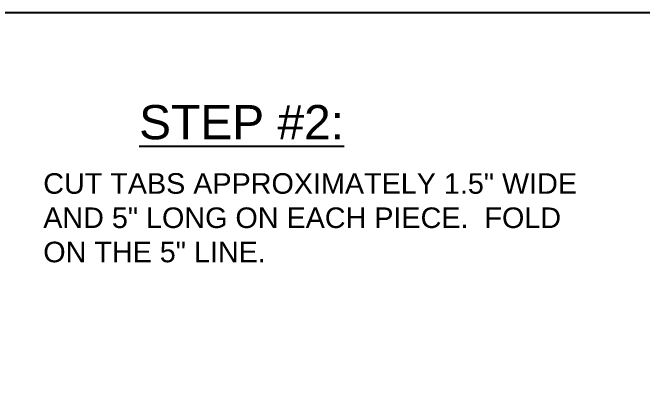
# Model space of a CAD drawing. Header units: inches. Extents: x -9.9 to 87.1, y -1.5 to 29.5.
# Drawn here: x 20.13 to 29.32, y 23.76 to 29.49 of the extents above; entities that cross this region are included whole.
import ezdxf

# ---------------------------------------------------------------- set-up
doc = ezdxf.new("R2010")
doc.units = ezdxf.units.IN
doc.header["$MEASUREMENT"] = 0
doc.layers.get('Defpoints').update_dxf_attribs({"color": 103})
doc.layers.add('A-ANNO-TEXT', color=7, linetype='Continuous')
doc.layers.add('A-ANNO-TITLE', color=7, linetype='Continuous')
doc.styles.add('TitleBlock', font='sanss___.ttf', dxfattribs={"height": 0.125})

msp = doc.modelspace()

# ---------------------------------------------------------------- linework, layer by layer
at = {"layer": 'Defpoints'}
msp.add_lwpolyline([(5.736943034072965, 6.647037527701173), (5.736943034072965, 29.49282242869822), (69.51365855546817, 29.49282242869822), (69.51365855546817, -1.1098179353841715)], dxfattribs=at)

# ---------------------------------------------------------------- texts
at = {"layer": 'A-ANNO-TEXT', "insert": (24.605685082750306, 27.148213840399468), "char_height": 0.3, "width": 8.04898845067914, "attachment_point": 2, "style": 'TitleBlock'}
msp.add_mtext('\\pxql;CUT TABS APPROXIMATELY 1.5" WIDE AND 5" LONG ON EACH PIECE.  FOLD ON THE 5" LINE.  ', dxfattribs=at)
at = {"layer": 'A-ANNO-TITLE', "insert": (23.473989403182593, 28.143323938409825), "char_height": 0.5, "width": 7.485268182847577, "attachment_point": 2, "style": 'TitleBlock'}
msp.add_mtext('{\\LSTEP #2:  }', dxfattribs=at)

doc.saveas('drawing.dxf')
